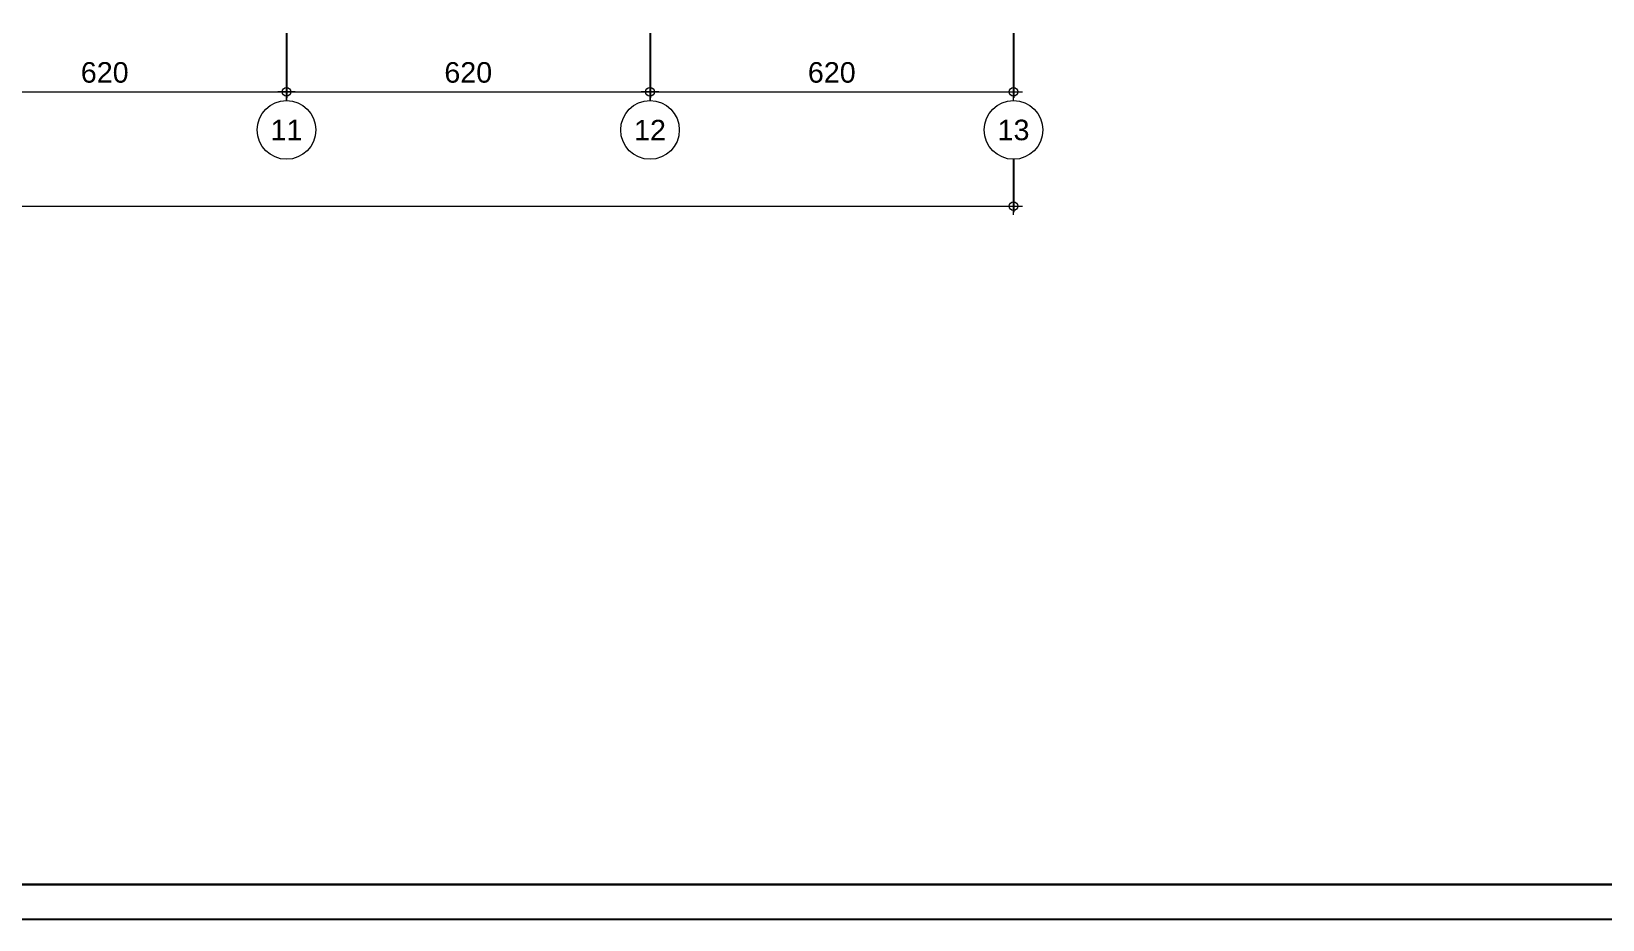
# Model space of a CAD drawing. Header units: millimetres. Extents: x -324 to 75, y -297 to 70.
# Drawn here: x -27.46 to -0.66, y -19.45 to -4.3 of the extents above; entities that cross this region are included whole.
import ezdxf
from ezdxf.enums import TextEntityAlignment as Align

# ---------------------------------------------------------------- set-up
doc = ezdxf.new("R2010")
doc.units = ezdxf.units.MM
doc.layers.get('defpoints').update_dxf_attribs({"color": 1})
for name, color, linetype, lineweight in [('KOP', 7, 'Continuous', 20), ('KOP GARIS', 1, 'Continuous', 30), ('u', 6, 'Continuous', 20)]:
    doc.layers.add(name, color=color, linetype=linetype, lineweight=lineweight)
doc.styles.add('BOLD', font='arial.ttf')
doc.styles.add('S', font='simplex', dxfattribs={"width": 0.75})
doc.styles.get("Standard").update_dxf_attribs({"font": 'arial.ttf'})
doc.dimstyles.new('sk-100', dxfattribs={"dimtxt": 0.35, "dimasz": 0.15, "dimexe": 0.1, "dimexo": 0, "dimgap": 0.15, "dimtad": 1, "dimdec": 0, "dimlfac": 100, "dimzin": 0, "dimdsep": 46, "dimtxsty": 'Standard', "dimblk": 'BULAT', "dimcen": 0.09, "dimclrd": 256, "dimclre": 256, "dimclrt": 256, "dimadec": 0, "dimazin": 0, "dimtfac": 1, "dimtdec": 0, "dimtofl": 0, "dimtmove": 0, "dimatfit": 3, "dimldrblk": 'BULAT', "dimfxl": 1, "dimtolj": 1, "dimtzin": 0, "dimlwd": -1, "dimarcsym": 0})

# ---------------------------------------------------------------- blocks, each defined once
blk = doc.blocks.new('KOP A3 DED')
blk.add_lwpolyline([(-21, 29.697), (21, 29.697), (21, 0), (-21, 0), (-21, 29.697)])
at = {"layer": 'KOP GARIS'}
blk.add_lwpolyline([(-20.8, 29.497), (20.8, 29.497), (20.8, 0.2), (-20.8, 0.2)], close=True, dxfattribs=at)
at = {"layer": 'KOP', "style": 'BOLD'}
for tag, p in [('JUDUL1', (15.9445, 4.0923)), ('JUDUL2', (15.9445, 3.7473)), ('JUDUL3', (15.9445, 3.4272)), ('NO', (17.2146, 1.1006)), ('REFF', (17.207, 0.7266)), ('FILE', (17.1894, 0.3359))]:
    blk.add_attdef(tag, p, '', height=0.12, dxfattribs=at)
for tag, p in [('SCALE1', (18.1706, 1.9482)), ('NAME', (16.3626, 1.7379)), ('SCALE2', (18.1692, 1.7325)), ('DATE', (19.9002, 1.7571)), ('SCALE3', (18.17, 1.521))]:
    blk.add_attdef(tag, text='', height=0.12, dxfattribs=at).set_placement(p, align=Align.MIDDLE_CENTER)
blk = doc.blocks.new('BULAT')
for p, q in [((-1, 0), (1, 0)), ((0, -1), (0, 1))]:
    blk.add_line(p, q)
blk.add_circle((0, 0), 0.5)
blk = doc.blocks.new('*D114')
at = {"layer": 'defpoints', "color": 0}
for p in [(-29.306, -4.335), (-23.106, -4.335), (-23.106, -5.335)]:
    blk.add_point(p, dxfattribs=at)
at = {"layer": 'u', "lineweight": -2}
for p, q in [((-29.306, -4.335), (-29.306, -5.435)), ((-23.106, -4.335), (-23.106, -5.435))]:
    blk.add_line(p, q, dxfattribs=at)
at = {"layer": 'u'}
blk.add_line((-29.156, -5.335), (-23.256, -5.335), dxfattribs=at)
at = {"layer": 'u', "xscale": 0.15, "yscale": 0.15, "zscale": 0.15, "rotation": 180}
blk.add_blockref('BULAT', (-29.306, -5.335), dxfattribs=at)
at = {"layer": 'u', "xscale": 0.15, "yscale": 0.15, "zscale": 0.15}
blk.add_blockref('BULAT', (-23.106, -5.335), dxfattribs=at)
at = {"layer": 'u', "insert": (-26.206, -5.006), "char_height": 0.35, "attachment_point": 5}
blk.add_mtext('\\A1;620', dxfattribs=at)
blk = doc.blocks.new('*D115')
at = {"layer": 'defpoints', "color": 0}
for p in [(-23.106, -4.335), (-16.906, -4.335), (-16.906, -5.335)]:
    blk.add_point(p, dxfattribs=at)
at = {"layer": 'u', "lineweight": -2}
for p, q in [((-23.106, -4.335), (-23.106, -5.435)), ((-16.906, -4.335), (-16.906, -5.435))]:
    blk.add_line(p, q, dxfattribs=at)
at = {"layer": 'u'}
blk.add_line((-22.956, -5.335), (-17.056, -5.335), dxfattribs=at)
at = {"layer": 'u', "xscale": 0.15, "yscale": 0.15, "zscale": 0.15, "rotation": 180}
blk.add_blockref('BULAT', (-23.106, -5.335), dxfattribs=at)
at = {"layer": 'u', "xscale": 0.15, "yscale": 0.15, "zscale": 0.15}
blk.add_blockref('BULAT', (-16.906, -5.335), dxfattribs=at)
at = {"layer": 'u', "insert": (-20.006, -5.006), "char_height": 0.35, "attachment_point": 5}
blk.add_mtext('\\A1;620', dxfattribs=at)
blk = doc.blocks.new('*D116')
at = {"layer": 'defpoints', "color": 0}
for p in [(-16.906, -4.335), (-10.706, -4.335), (-10.706, -5.335)]:
    blk.add_point(p, dxfattribs=at)
at = {"layer": 'u', "lineweight": -2}
for p, q in [((-16.906, -4.335), (-16.906, -5.435)), ((-10.706, -4.335), (-10.706, -5.435))]:
    blk.add_line(p, q, dxfattribs=at)
at = {"layer": 'u'}
blk.add_line((-16.756, -5.335), (-10.856, -5.335), dxfattribs=at)
at = {"layer": 'u', "xscale": 0.15, "yscale": 0.15, "zscale": 0.15, "rotation": 180}
blk.add_blockref('BULAT', (-16.906, -5.335), dxfattribs=at)
at = {"layer": 'u', "xscale": 0.15, "yscale": 0.15, "zscale": 0.15}
blk.add_blockref('BULAT', (-10.706, -5.335), dxfattribs=at)
at = {"layer": 'u', "insert": (-13.806, -5.006), "char_height": 0.35, "attachment_point": 5}
blk.add_mtext('\\A1;620', dxfattribs=at)
blk = doc.blocks.new('*D117')
at = {"layer": 'defpoints', "color": 0}
for p in [(-85.106, -6.485), (-10.706, -6.485), (-10.706, -7.285)]:
    blk.add_point(p, dxfattribs=at)
at = {"layer": 'u', "lineweight": -2}
for p, q in [((-85.106, -6.485), (-85.106, -7.385)), ((-10.706, -6.485), (-10.706, -7.385))]:
    blk.add_line(p, q, dxfattribs=at)
at = {"layer": 'u'}
blk.add_line((-84.956, -7.285), (-10.856, -7.285), dxfattribs=at)
at = {"layer": 'u', "xscale": 0.15, "yscale": 0.15, "zscale": 0.15, "rotation": 180}
blk.add_blockref('BULAT', (-85.106, -7.285), dxfattribs=at)
at = {"layer": 'u', "xscale": 0.15, "yscale": 0.15, "zscale": 0.15}
blk.add_blockref('BULAT', (-10.706, -7.285), dxfattribs=at)
at = {"layer": 'u', "insert": (-47.906, -6.956), "char_height": 0.35, "attachment_point": 5}
blk.add_mtext('\\A1;7440', dxfattribs=at)
blk = doc.blocks.new('NAV')
blk.add_circle((0, -0.4), 0.4)
at = {"style": 'S', "width": 0.75, "flags": 4}
blk.add_attdef('AV', text='', height=0.3, dxfattribs=at).set_placement((0, -0.4), align=Align.MIDDLE)

msp = doc.modelspace()

# ---------------------------------------------------------------- block references
at = {"xscale": 3, "yscale": 3, "zscale": 3}
msp.add_blockref('KOP A3 DED', (-36.863, -19.451), dxfattribs=at)
at = {"layer": 'u'}
ref = msp.add_blockref('NAV', (-23.106, -5.485), dxfattribs=dict(at, xscale=1.25, yscale=1.25, zscale=1.25))
ref.add_attrib('AV', '11', dxfattribs={"layer": '0', "height": 0.35, "flags": 4}).set_placement((-23.106, -5.985), align=Align.MIDDLE)
ref = msp.add_blockref('NAV', (-16.906, -5.485), dxfattribs=dict(at, xscale=1.25, yscale=1.25, zscale=1.25))
ref.add_attrib('AV', '12', dxfattribs={"layer": '0', "height": 0.35, "flags": 4}).set_placement((-16.906, -5.985), align=Align.MIDDLE)
ref = msp.add_blockref('NAV', (-10.706, -5.485), dxfattribs=dict(at, xscale=1.25, yscale=1.25, zscale=1.25))
ref.add_attrib('AV', '13', dxfattribs={"layer": '0', "height": 0.35, "flags": 4}).set_placement((-10.706, -5.985), align=Align.MIDDLE)

# ---------------------------------------------------------------- dimensions: what is measured, and where the dimension line sits
for base, p1, p2, picture, middle in [((-23.106, -5.335), (-29.306, -4.335), (-23.106, -4.335), '*D114', (-26.206, -5.335)), ((-16.906, -5.335), (-23.106, -4.335), (-16.906, -4.335), '*D115', (-20.006, -5.335)), ((-10.706, -5.335), (-16.906, -4.335), (-10.706, -4.335), '*D116', (-13.806, -5.335)), ((-10.706, -7.285), (-85.106, -6.485), (-10.706, -6.485), '*D117', (-47.906, -7.285))]:
    dim = msp.add_linear_dim(base=base, p1=p1, p2=p2, dimstyle='sk-100', dxfattribs=at)
    dim.commit()
    dim.dimension.update_dxf_attribs({"geometry": picture, "text_midpoint": middle, "dimtype": 160})

doc.saveas('drawing.dxf')
